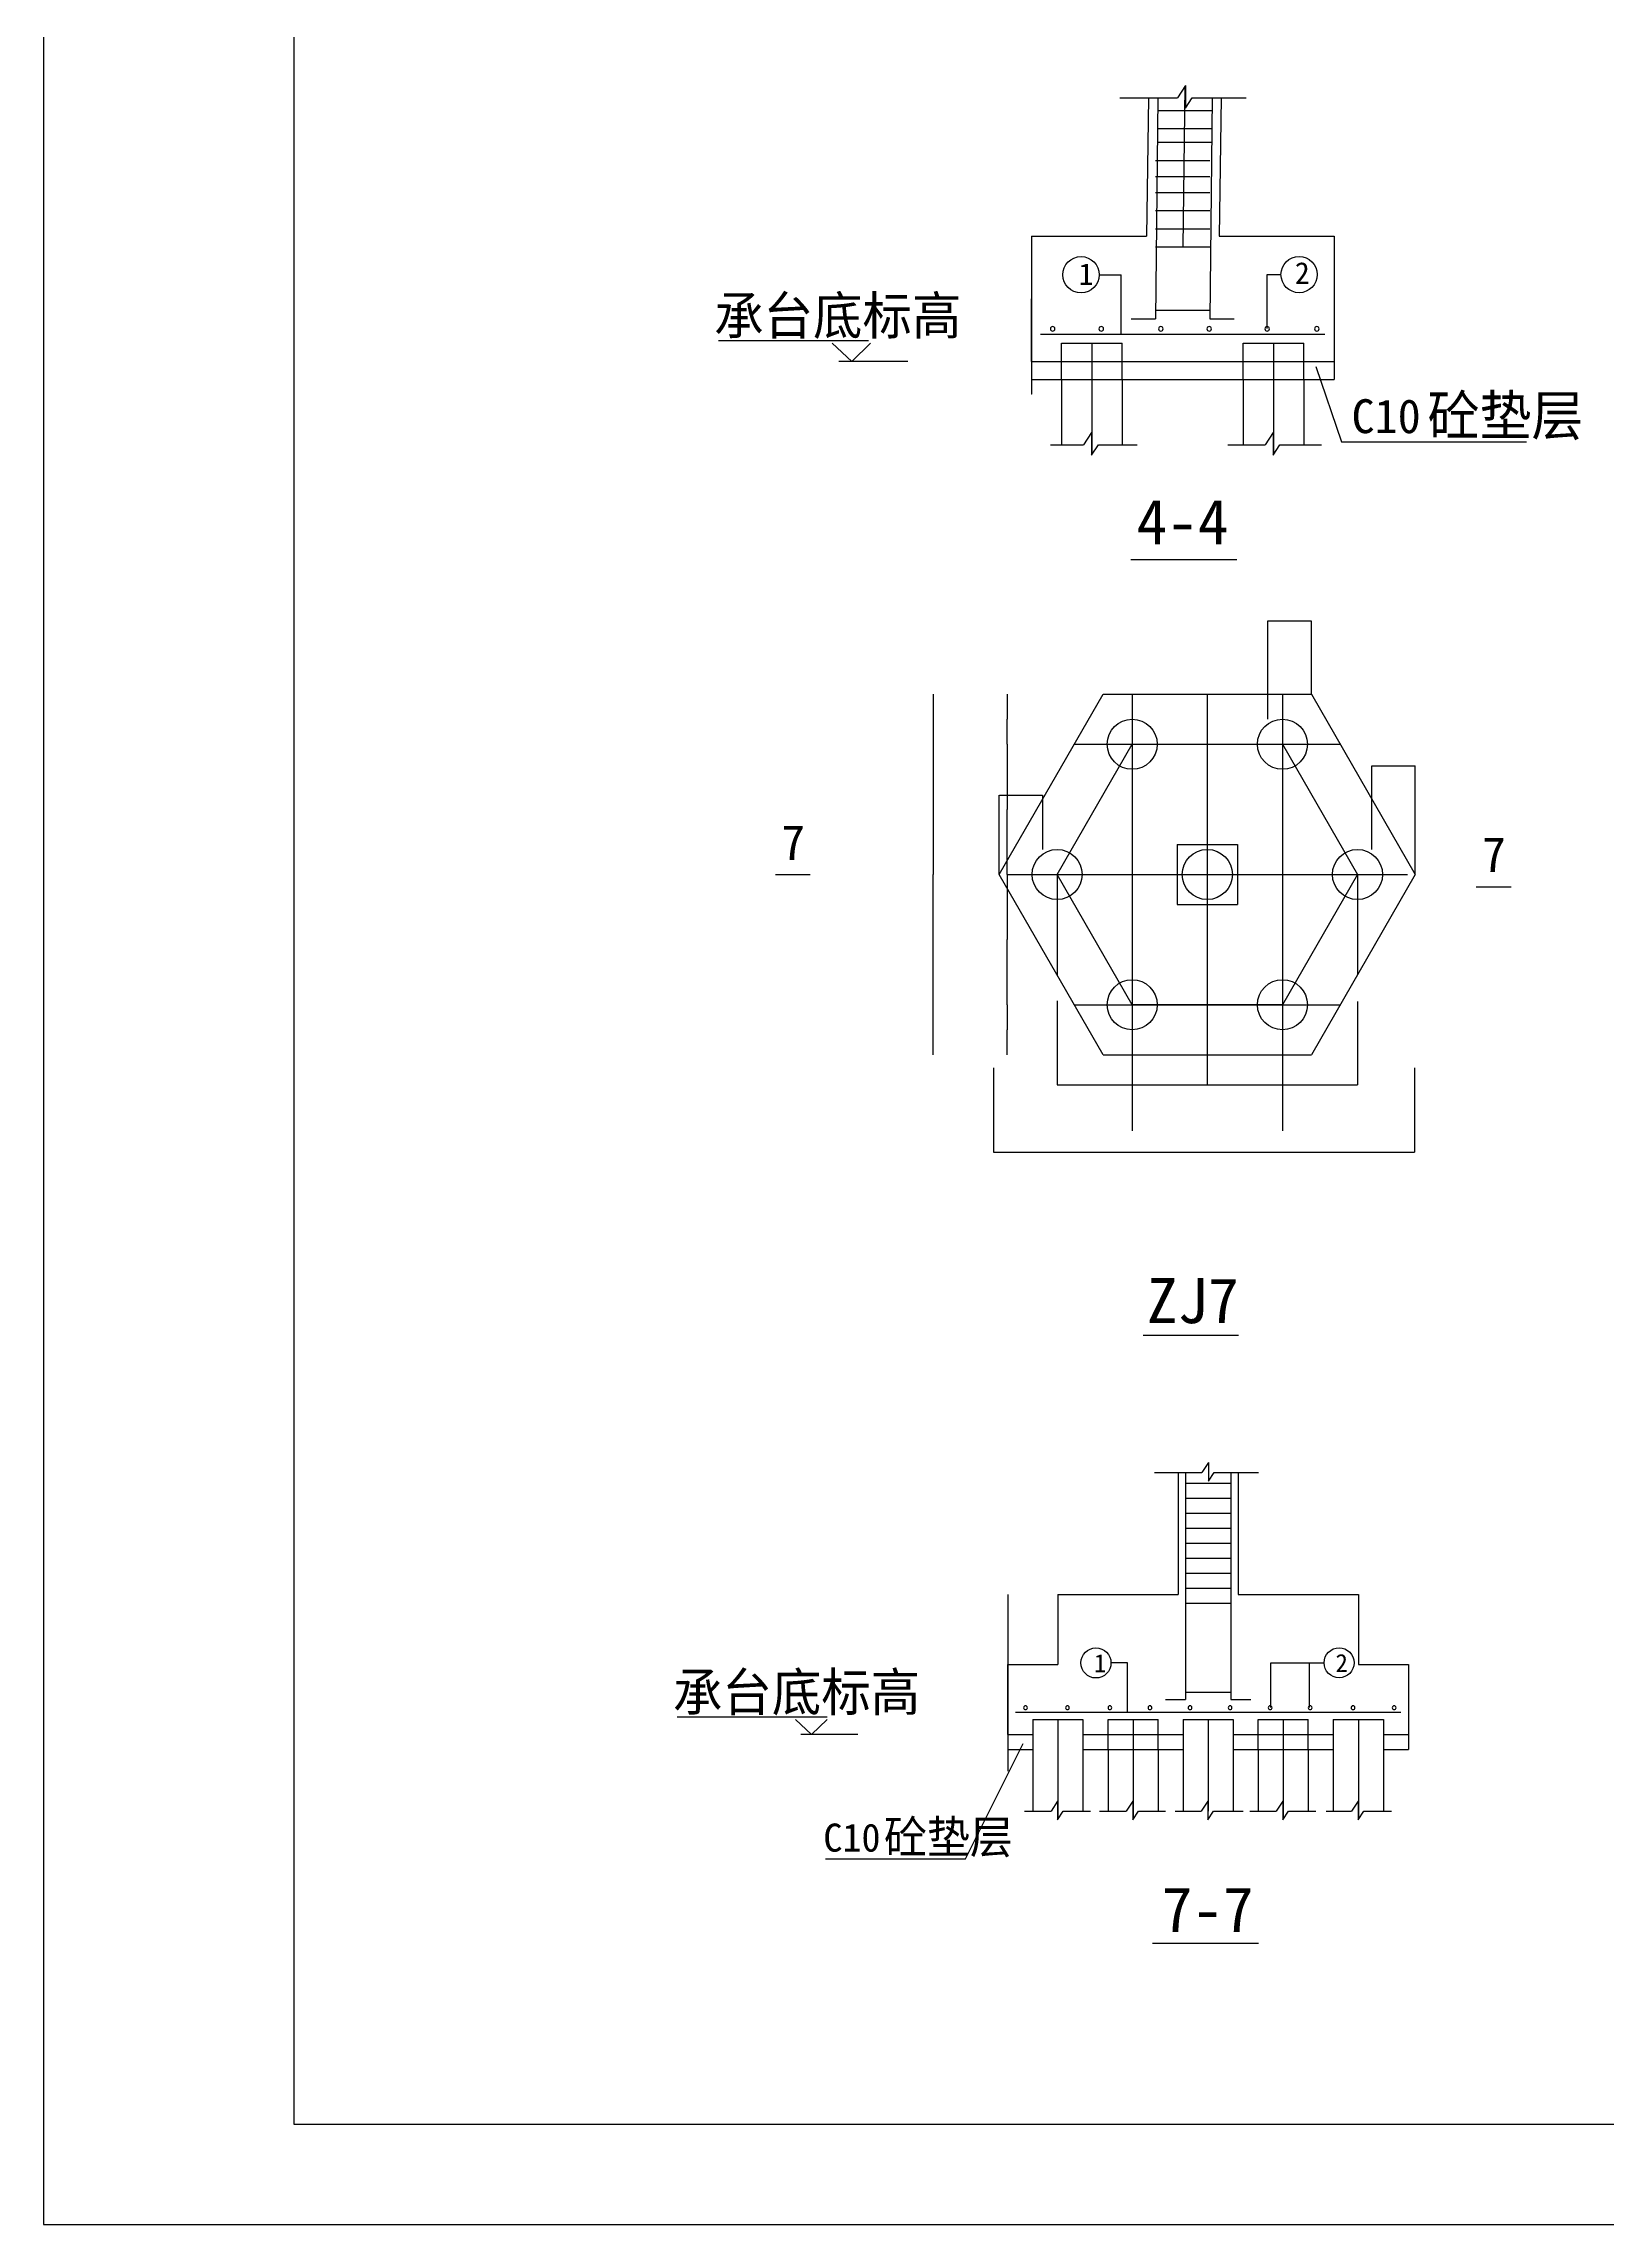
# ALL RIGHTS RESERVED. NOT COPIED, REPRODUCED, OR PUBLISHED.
# Model space of a CAD drawing. Header units: metres. Extents: x 5647 to 69730, y 8406 to 50306.
# Drawn here: x 5647 to 21273, y 8406 to 30188 of the extents above; entities that cross this region are included whole.
import ezdxf

# ---------------------------------------------------------------- set-up
doc = ezdxf.new("R2010")
doc.units = ezdxf.units.M
for name, color, linetype in [('AXIS', 7, 'Continuous'), ('CCX', 7, 'Continuous'), ('HZ', 2, 'Continuous'), ('LI', 7, 'Continuous'), ('LIS', 2, 'Continuous'), ('LT', 7, 'Continuous'), ('LTX', 7, 'Continuous'), ('STEEL', 4, 'Continuous'), ('TXT', 7, 'Continuous'), ('ZU', 2, 'Continuous')]:
    doc.layers.add(name, color=color, linetype=linetype)
doc.dimstyles.get("Standard").update_dxf_attribs({"dimtxt": 2.5, "dimasz": 2.5, "dimexe": 1.25, "dimexo": 0.625, "dimtad": 1, "dimcen": 2.5, "dimazin": 3, "dimtfac": 1, "dimtmove": 0, "dimatfit": 3})

# ---------------------------------------------------------------- blocks, each defined once
blk = doc.blocks.new('_CLOSEDFILLED')
at = {"color": 0, "linetype": 'BYBLOCK'}
blk.add_solid([(-1, 0), (0, 0), (-1, 0)], dxfattribs=at)
blk = doc.blocks.new('*D6')
for p, q in [((15282.23, 13998.27), (15282.23, 13648.09)), ((15281.98, 13648.09), (15281.73, 13648.09)), ((15282.23, 13297.91), (15282.23, 13648.09)), ((15282.23, 13648.09), (15282.23, 13648.09)), ((15282.48, 13648.09), (15282.73, 13648.09))]:
    blk.add_line(p, q)
at = {"layer": 'Defpoints'}
for p in [(15282.23, 13998.27), (15282.23, 13648.09), (15282.23, 13297.91)]:
    blk.add_point(p, dxfattribs=at)
at = {"layer": 'CCX', "xscale": 0.25, "yscale": 0.25}
blk.add_blockref('_CLOSEDFILLED', (15282.23, 13648.09), dxfattribs=at)
at = {"layer": 'CCX', "xscale": 0.25, "yscale": 0.25, "rotation": 180}
blk.add_blockref('_CLOSEDFILLED', (15282.23, 13648.09), dxfattribs=at)
at = {"layer": 'CCX', "insert": (15282.23, 13649.215), "char_height": 1, "attachment_point": 5}
blk.add_mtext('H1', dxfattribs=at)
blk = doc.blocks.new('*D7')
for p, q in [((15281.98, 13685.26), (15281.73, 13685.26)), ((15282.23, 13447.99), (15282.23, 13685.26)), ((15282.23, 13523.03), (15282.23, 13685.26)), ((15282.23, 13685.26), (15282.23, 13685.26)), ((15282.48, 13685.26), (15282.73, 13685.26))]:
    blk.add_line(p, q)
at = {"layer": 'Defpoints'}
for p in [(15282.23, 13685.26), (15282.23, 13523.03), (15282.23, 13447.99)]:
    blk.add_point(p, dxfattribs=at)
at = {"layer": 'CCX', "xscale": 0.25, "yscale": 0.25}
blk.add_blockref('_CLOSEDFILLED', (15282.23, 13685.26), dxfattribs=at)
at = {"layer": 'CCX', "xscale": 0.25, "yscale": 0.25, "rotation": 180}
blk.add_blockref('_CLOSEDFILLED', (15282.23, 13685.26), dxfattribs=at)
at = {"layer": 'CCX', "insert": (15282.23, 13686.385), "char_height": 1, "attachment_point": 5}
blk.add_mtext('35', dxfattribs=at)
blk = doc.blocks.new('*D8')
for p, q in [((15281.98, 13386.19), (15281.73, 13386.19)), ((15282.23, 13447.99), (15282.23, 13386.19)), ((15282.23, 13297.91), (15282.23, 13386.19)), ((15282.23, 13386.19), (15282.23, 13386.19)), ((15282.48, 13386.19), (15282.73, 13386.19))]:
    blk.add_line(p, q)
at = {"layer": 'Defpoints'}
for p in [(15282.23, 13447.99), (15282.23, 13386.19), (15282.23, 13297.91)]:
    blk.add_point(p, dxfattribs=at)
at = {"layer": 'CCX', "xscale": 0.25, "yscale": 0.25}
blk.add_blockref('_CLOSEDFILLED', (15282.23, 13386.19), dxfattribs=at)
at = {"layer": 'CCX', "xscale": 0.25, "yscale": 0.25, "rotation": 180}
blk.add_blockref('_CLOSEDFILLED', (15282.23, 13386.19), dxfattribs=at)
at = {"layer": 'CCX', "insert": (15282.23, 13387.315), "char_height": 1, "attachment_point": 5}
blk.add_mtext('100', dxfattribs=at)
blk = doc.blocks.new('*D9')
for p, q in [((15282.23, 13297.91), (15282.23, 12931.63)), ((15282.23, 13147.83), (15282.23, 12931.63)), ((15281.98, 12931.63), (15281.73, 12931.63)), ((15282.23, 12931.63), (15282.23, 12931.63)), ((15282.48, 12931.63), (15282.73, 12931.63))]:
    blk.add_line(p, q)
at = {"layer": 'Defpoints'}
for p in [(15282.23, 13297.91), (15282.23, 13147.83), (15282.23, 12931.63)]:
    blk.add_point(p, dxfattribs=at)
at = {"layer": 'CCX', "xscale": 0.25, "yscale": 0.25}
blk.add_blockref('_CLOSEDFILLED', (15282.23, 12931.63), dxfattribs=at)
at = {"layer": 'CCX', "xscale": 0.25, "yscale": 0.25, "rotation": 180}
blk.add_blockref('_CLOSEDFILLED', (15282.23, 12931.63), dxfattribs=at)
at = {"layer": 'CCX', "insert": (15282.23, 12932.755), "char_height": 1, "attachment_point": 5}
blk.add_mtext('80', dxfattribs=at)
blk = doc.blocks.new('*D10')
for p, q in [((15282.23, 14698.64), (15282.23, 13998.27)), ((15281.98, 13998.27), (15281.73, 13998.27)), ((15282.23, 13297.91), (15282.23, 13998.27)), ((15282.23, 13998.27), (15282.23, 13998.27)), ((15282.48, 13998.27), (15282.73, 13998.27))]:
    blk.add_line(p, q)
at = {"layer": 'Defpoints'}
for p in [(15282.23, 14698.64), (15282.23, 13998.27), (15282.23, 13297.91)]:
    blk.add_point(p, dxfattribs=at)
at = {"layer": 'CCX', "xscale": 0.25, "yscale": 0.25}
blk.add_blockref('_CLOSEDFILLED', (15282.23, 13998.27), dxfattribs=at)
at = {"layer": 'CCX', "xscale": 0.25, "yscale": 0.25, "rotation": 180}
blk.add_blockref('_CLOSEDFILLED', (15282.23, 13998.27), dxfattribs=at)
at = {"layer": 'CCX', "insert": (15282.23, 13999.395), "char_height": 1, "attachment_point": 5}
blk.add_mtext('H', dxfattribs=at)
blk = doc.blocks.new('*D41')
for p, q in [((18775.79, 20620.15), (18775.79, 19787.86)), ((18025.4, 20087.71), (18025.4, 19787.86)), ((18025.65, 19787.86), (18399.095, 19787.86)), ((18402.095, 19787.86), (18775.54, 19787.86))]:
    blk.add_line(p, q)
at = {"layer": 'Defpoints'}
for p in [(18775.79, 20620.15), (18025.4, 20087.71), (18025.4, 19787.86)]:
    blk.add_point(p, dxfattribs=at)
at = {"layer": 'CCX', "xscale": 0.25, "yscale": 0.25, "rotation": 180}
blk.add_blockref('_CLOSEDFILLED', (18025.4, 19787.86), dxfattribs=at)
at = {"layer": 'CCX', "xscale": 0.25, "yscale": 0.25}
blk.add_blockref('_CLOSEDFILLED', (18775.79, 19787.86), dxfattribs=at)
at = {"layer": 'CCX', "insert": (18400.595, 19787.86), "char_height": 1, "attachment_point": 5}
blk.add_mtext('600', dxfattribs=at)
blk = doc.blocks.new('*D42')
for p, q in [((15774.23, 20627.04), (15774.23, 19787.86)), ((16524.62, 20087.71), (16524.62, 19787.86)), ((15774.48, 19787.86), (16147.925, 19787.86)), ((16150.925, 19787.86), (16524.37, 19787.86))]:
    blk.add_line(p, q)
at = {"layer": 'Defpoints'}
for p in [(15774.23, 20627.04), (16524.62, 20087.71), (15774.23, 19787.86)]:
    blk.add_point(p, dxfattribs=at)
at = {"layer": 'CCX', "xscale": 0.25, "yscale": 0.25, "rotation": 180}
blk.add_blockref('_CLOSEDFILLED', (15774.23, 19787.86), dxfattribs=at)
at = {"layer": 'CCX', "xscale": 0.25, "yscale": 0.25}
blk.add_blockref('_CLOSEDFILLED', (16524.62, 19787.86), dxfattribs=at)
at = {"layer": 'CCX', "insert": (16149.425, 19787.86), "char_height": 1, "attachment_point": 5}
blk.add_mtext('600', dxfattribs=at)
blk = doc.blocks.new('*D43')
for p, q in [((15273.97, 20587.97), (15273.97, 20337.84)), ((15273.72, 20337.84), (15273.47, 20337.84)), ((15273.97, 20087.71), (15273.97, 20337.84)), ((15273.97, 20337.84), (15273.97, 20337.84)), ((15274.22, 20337.84), (15274.47, 20337.84))]:
    blk.add_line(p, q)
at = {"layer": 'Defpoints'}
for p in [(15273.97, 20587.97), (15273.97, 20337.84), (15273.97, 20087.71)]:
    blk.add_point(p, dxfattribs=at)
at = {"layer": 'CCX', "xscale": 0.25, "yscale": 0.25}
blk.add_blockref('_CLOSEDFILLED', (15273.97, 20337.84), dxfattribs=at)
at = {"layer": 'CCX', "xscale": 0.25, "yscale": 0.25, "rotation": 180}
blk.add_blockref('_CLOSEDFILLED', (15273.97, 20337.84), dxfattribs=at)
at = {"layer": 'CCX', "insert": (15273.97, 20338.965), "char_height": 1, "attachment_point": 5}
blk.add_mtext('350', dxfattribs=at)
blk = doc.blocks.new('*D44')
for p, q in [((15273.97, 21888.64), (15273.97, 21238.3)), ((15273.72, 21238.3), (15273.47, 21238.3)), ((15273.97, 20587.97), (15273.97, 21238.3)), ((15273.97, 21238.3), (15273.97, 21238.3)), ((15274.22, 21238.3), (15274.47, 21238.3))]:
    blk.add_line(p, q)
at = {"layer": 'Defpoints'}
for p in [(15273.97, 21888.64), (15273.97, 21238.3), (15273.97, 20587.97)]:
    blk.add_point(p, dxfattribs=at)
at = {"layer": 'CCX', "xscale": 0.25, "yscale": 0.25}
blk.add_blockref('_CLOSEDFILLED', (15273.97, 21238.3), dxfattribs=at)
at = {"layer": 'CCX', "xscale": 0.25, "yscale": 0.25, "rotation": 180}
blk.add_blockref('_CLOSEDFILLED', (15273.97, 21238.3), dxfattribs=at)
at = {"layer": 'CCX', "insert": (15273.97, 21239.425), "char_height": 1, "attachment_point": 5}
blk.add_mtext('1050', dxfattribs=at)
blk = doc.blocks.new('*D50')
for p, q in [((17275.01, 20087.71), (17275.01, 19787.86)), ((18025.4, 20087.71), (18025.4, 19787.86)), ((17275.26, 19787.86), (17648.705, 19787.86)), ((17651.705, 19787.86), (18025.15, 19787.86))]:
    blk.add_line(p, q)
at = {"layer": 'Defpoints'}
for p in [(17275.01, 20087.71), (18025.4, 20087.71), (17275.01, 19787.86)]:
    blk.add_point(p, dxfattribs=at)
at = {"layer": 'CCX', "xscale": 0.25, "yscale": 0.25, "rotation": 180}
blk.add_blockref('_CLOSEDFILLED', (17275.01, 19787.86), dxfattribs=at)
at = {"layer": 'CCX', "xscale": 0.25, "yscale": 0.25}
blk.add_blockref('_CLOSEDFILLED', (18025.4, 19787.86), dxfattribs=at)
at = {"layer": 'CCX', "insert": (17650.205, 19787.86), "char_height": 1, "attachment_point": 5}
blk.add_mtext('600', dxfattribs=at)
blk = doc.blocks.new('*D51')
for p, q in [((16524.62, 20087.71), (16524.62, 19787.86)), ((17275.01, 20087.71), (17275.01, 19787.86)), ((16524.87, 19787.86), (16898.315, 19787.86)), ((16901.315, 19787.86), (17274.76, 19787.86))]:
    blk.add_line(p, q)
at = {"layer": 'Defpoints'}
for p in [(16524.62, 20087.71), (17275.01, 20087.71), (16524.62, 19787.86)]:
    blk.add_point(p, dxfattribs=at)
at = {"layer": 'CCX', "xscale": 0.25, "yscale": 0.25, "rotation": 180}
blk.add_blockref('_CLOSEDFILLED', (16524.62, 19787.86), dxfattribs=at)
at = {"layer": 'CCX', "xscale": 0.25, "yscale": 0.25}
blk.add_blockref('_CLOSEDFILLED', (17275.01, 19787.86), dxfattribs=at)
at = {"layer": 'CCX', "insert": (16899.815, 19787.86), "char_height": 1, "attachment_point": 5}
blk.add_mtext('600', dxfattribs=at)
blk = doc.blocks.new('*D58')
for p, q in [((18920.02, 22138.63), (18920.02, 22975.02)), ((18920.27, 22975.02), (19135.175, 22975.02)), ((19138.175, 22975.02), (19353.08, 22975.02)), ((19353.33, 21888.64), (19353.33, 22975.02))]:
    blk.add_line(p, q)
at = {"layer": 'Defpoints'}
for p in [(18920.02, 22975.02), (18920.02, 22138.63), (19353.33, 21888.64)]:
    blk.add_point(p, dxfattribs=at)
at = {"layer": 'CCX', "xscale": 0.25, "yscale": 0.25, "rotation": 180}
blk.add_blockref('_CLOSEDFILLED', (18920.02, 22975.02), dxfattribs=at)
at = {"layer": 'CCX', "xscale": 0.25, "yscale": 0.25}
blk.add_blockref('_CLOSEDFILLED', (19353.33, 22975.02), dxfattribs=at)
at = {"layer": 'CCX', "insert": (19136.675, 22975.02), "char_height": 1, "attachment_point": 5}
blk.add_mtext('350', dxfattribs=at)
blk = doc.blocks.new('*D59')
for p, q in [((15273.97, 23189.31), (15273.97, 22538.98)), ((15273.72, 22538.98), (15273.47, 22538.98)), ((15273.97, 21888.64), (15273.97, 22538.98)), ((15273.97, 22538.98), (15273.97, 22538.98)), ((15274.22, 22538.98), (15274.47, 22538.98))]:
    blk.add_line(p, q)
at = {"layer": 'Defpoints'}
for p in [(15273.97, 23189.31), (15273.97, 22538.98), (15273.97, 21888.64)]:
    blk.add_point(p, dxfattribs=at)
at = {"layer": 'CCX', "xscale": 0.25, "yscale": 0.25}
blk.add_blockref('_CLOSEDFILLED', (15273.97, 22538.98), dxfattribs=at)
at = {"layer": 'CCX', "xscale": 0.25, "yscale": 0.25, "rotation": 180}
blk.add_blockref('_CLOSEDFILLED', (15273.97, 22538.98), dxfattribs=at)
at = {"layer": 'CCX', "insert": (15273.97, 22540.105), "char_height": 1, "attachment_point": 5}
blk.add_mtext('1050', dxfattribs=at)
blk = doc.blocks.new('*D60')
for p, q in [((15196.69, 21888.64), (15196.69, 22680.1)), ((15196.94, 22680.1), (15411.85, 22680.1)), ((15414.85, 22680.1), (15629.76, 22680.1)), ((15630.01, 22138.63), (15630.01, 22680.1))]:
    blk.add_line(p, q)
at = {"layer": 'Defpoints'}
for p in [(15196.69, 22680.1), (15630.01, 22138.63), (15196.69, 21888.64)]:
    blk.add_point(p, dxfattribs=at)
at = {"layer": 'CCX', "xscale": 0.25, "yscale": 0.25, "rotation": 180}
blk.add_blockref('_CLOSEDFILLED', (15196.69, 22680.1), dxfattribs=at)
at = {"layer": 'CCX', "xscale": 0.25, "yscale": 0.25}
blk.add_blockref('_CLOSEDFILLED', (15630.01, 22680.1), dxfattribs=at)
at = {"layer": 'CCX', "insert": (15413.35, 22680.1), "char_height": 1, "attachment_point": 5}
blk.add_mtext('350', dxfattribs=at)
blk = doc.blocks.new('*D61')
for p, q in [((17881.02, 23439.58), (17881.02, 24423.74)), ((17881.27, 24423.74), (18096.175, 24423.74)), ((18099.175, 24423.74), (18314.08, 24423.74)), ((18314.33, 23689.57), (18314.33, 24423.74))]:
    blk.add_line(p, q)
at = {"layer": 'Defpoints'}
for p in [(17881.02, 24423.74), (18314.33, 23689.57), (17881.02, 23439.58)]:
    blk.add_point(p, dxfattribs=at)
at = {"layer": 'CCX', "xscale": 0.25, "yscale": 0.25, "rotation": 180}
blk.add_blockref('_CLOSEDFILLED', (17881.02, 24423.74), dxfattribs=at)
at = {"layer": 'CCX', "xscale": 0.25, "yscale": 0.25}
blk.add_blockref('_CLOSEDFILLED', (18314.33, 24423.74), dxfattribs=at)
at = {"layer": 'CCX', "insert": (18097.675, 24423.74), "char_height": 1, "attachment_point": 5}
blk.add_mtext('350', dxfattribs=at)
blk = doc.blocks.new('*D62')
for p, q in [((15273.97, 23689.57), (15273.97, 23439.44)), ((15273.72, 23439.44), (15273.47, 23439.44)), ((15273.97, 23189.31), (15273.97, 23439.44)), ((15273.97, 23439.44), (15273.97, 23439.44)), ((15274.22, 23439.44), (15274.47, 23439.44))]:
    blk.add_line(p, q)
at = {"layer": 'Defpoints'}
for p in [(15273.97, 23689.57), (15273.97, 23439.44), (15273.97, 23189.31)]:
    blk.add_point(p, dxfattribs=at)
at = {"layer": 'CCX', "xscale": 0.25, "yscale": 0.25}
blk.add_blockref('_CLOSEDFILLED', (15273.97, 23439.44), dxfattribs=at)
at = {"layer": 'CCX', "xscale": 0.25, "yscale": 0.25, "rotation": 180}
blk.add_blockref('_CLOSEDFILLED', (15273.97, 23439.44), dxfattribs=at)
at = {"layer": 'CCX', "insert": (15273.97, 23440.565), "char_height": 1, "attachment_point": 5}
blk.add_mtext('350', dxfattribs=at)
blk = doc.blocks.new('*D71')
for p, q in [((15516.99, 28265.28), (15516.99, 27639.53)), ((15516.74, 27639.53), (15516.49, 27639.53)), ((15516.99, 27013.78), (15516.99, 27639.53)), ((15516.99, 27639.53), (15516.99, 27639.53)), ((15517.24, 27639.53), (15517.49, 27639.53))]:
    blk.add_line(p, q)
at = {"layer": 'Defpoints'}
for p in [(15516.99, 28265.28), (15516.99, 27639.53), (15516.99, 27013.78)]:
    blk.add_point(p, dxfattribs=at)
at = {"layer": 'CCX', "xscale": 0.25, "yscale": 0.25}
blk.add_blockref('_CLOSEDFILLED', (15516.99, 27639.53), dxfattribs=at)
at = {"layer": 'CCX', "xscale": 0.25, "yscale": 0.25, "rotation": 180}
blk.add_blockref('_CLOSEDFILLED', (15516.99, 27639.53), dxfattribs=at)
at = {"layer": 'CCX', "insert": (15516.99, 27640.655), "char_height": 1, "attachment_point": 5}
blk.add_mtext('H', dxfattribs=at)
blk = doc.blocks.new('*D78')
for p, q in [((15516.74, 27112.53), (15516.49, 27112.53)), ((15516.99, 27195.24), (15516.99, 27112.53)), ((15516.99, 27013.78), (15516.99, 27112.53)), ((15516.99, 27112.53), (15516.99, 27112.53)), ((15517.24, 27112.53), (15517.49, 27112.53))]:
    blk.add_line(p, q)
at = {"layer": 'Defpoints'}
for p in [(15516.99, 27195.24), (15516.99, 27112.53), (15516.99, 27013.78)]:
    blk.add_point(p, dxfattribs=at)
at = {"layer": 'CCX', "xscale": 0.25, "yscale": 0.25}
blk.add_blockref('_CLOSEDFILLED', (15516.99, 27112.53), dxfattribs=at)
at = {"layer": 'CCX', "xscale": 0.25, "yscale": 0.25, "rotation": 180}
blk.add_blockref('_CLOSEDFILLED', (15516.99, 27112.53), dxfattribs=at)
at = {"layer": 'CCX', "insert": (15516.99, 27113.655), "char_height": 1, "attachment_point": 5}
blk.add_mtext('100', dxfattribs=at)
blk = doc.blocks.new('*D79')
for p, q in [((15516.99, 27013.78), (15516.99, 26686.35)), ((15516.99, 26832.32), (15516.99, 26686.35)), ((15516.74, 26686.35), (15516.49, 26686.35)), ((15516.99, 26686.35), (15516.99, 26686.35)), ((15517.24, 26686.35), (15517.49, 26686.35))]:
    blk.add_line(p, q)
at = {"layer": 'Defpoints'}
for p in [(15516.99, 27013.78), (15516.99, 26832.32), (15516.99, 26686.35)]:
    blk.add_point(p, dxfattribs=at)
at = {"layer": 'CCX', "xscale": 0.25, "yscale": 0.25}
blk.add_blockref('_CLOSEDFILLED', (15516.99, 26686.35), dxfattribs=at)
at = {"layer": 'CCX', "xscale": 0.25, "yscale": 0.25, "rotation": 180}
blk.add_blockref('_CLOSEDFILLED', (15516.99, 26686.35), dxfattribs=at)
at = {"layer": 'CCX', "insert": (15516.99, 26687.475), "char_height": 1, "attachment_point": 5}
blk.add_mtext('80', dxfattribs=at)
blk = doc.blocks.new('*D80')
for p, q in [((15516.74, 27482.79), (15516.49, 27482.79)), ((15516.99, 27195.24), (15516.99, 27482.79)), ((15516.99, 27285.97), (15516.99, 27482.79)), ((15516.99, 27482.79), (15516.99, 27482.79)), ((15517.24, 27482.79), (15517.49, 27482.79))]:
    blk.add_line(p, q)
at = {"layer": 'Defpoints'}
for p in [(15516.99, 27482.79), (15516.99, 27285.97), (15516.99, 27195.24)]:
    blk.add_point(p, dxfattribs=at)
at = {"layer": 'CCX', "xscale": 0.25, "yscale": 0.25}
blk.add_blockref('_CLOSEDFILLED', (15516.99, 27482.79), dxfattribs=at)
at = {"layer": 'CCX', "xscale": 0.25, "yscale": 0.25, "rotation": 180}
blk.add_blockref('_CLOSEDFILLED', (15516.99, 27482.79), dxfattribs=at)
at = {"layer": 'CCX', "insert": (15516.99, 27483.915), "char_height": 1, "attachment_point": 5}
blk.add_mtext('35', dxfattribs=at)
blk = doc.blocks.new('*D126')
for p, q in [((15138.99, 19958.7), (15138.99, 19114.53)), ((19344.7, 19958.7), (19344.7, 19114.53)), ((15139.24, 19114.53), (17239.845, 19114.53)), ((17243.845, 19114.53), (19344.45, 19114.53))]:
    blk.add_line(p, q)
at = {"layer": 'Defpoints'}
for p in [(15138.99, 19958.7), (19344.7, 19958.7), (15138.99, 19114.53)]:
    blk.add_point(p, dxfattribs=at)
at = {"xscale": 0.25, "yscale": 0.25, "rotation": 180}
blk.add_blockref('_CLOSEDFILLED', (15138.99, 19114.53), dxfattribs=at)
at = {"xscale": 0.25, "yscale": 0.25}
blk.add_blockref('_CLOSEDFILLED', (19344.7, 19114.53), dxfattribs=at)
at = {"insert": (17241.845, 19114.53), "char_height": 1, "attachment_point": 5}
blk.add_mtext('3200', dxfattribs=at)
blk = doc.blocks.new('*D128')
for p, q in [((14535.67, 23689.57), (14535.67, 21888.64)), ((14535.42, 21888.64), (14535.17, 21888.64)), ((14535.67, 20087.71), (14535.67, 21888.64)), ((14535.67, 21888.64), (14535.67, 21888.64)), ((14535.92, 21888.64), (14536.17, 21888.64))]:
    blk.add_line(p, q)
at = {"layer": 'Defpoints'}
for p in [(14535.67, 23689.57), (14535.67, 21888.64), (14535.67, 20087.71)]:
    blk.add_point(p, dxfattribs=at)
at = {"xscale": 0.25, "yscale": 0.25}
blk.add_blockref('_CLOSEDFILLED', (14535.67, 21888.64), dxfattribs=at)
at = {"xscale": 0.25, "yscale": 0.25, "rotation": 180}
blk.add_blockref('_CLOSEDFILLED', (14535.67, 21888.64), dxfattribs=at)
at = {"insert": (14535.67, 21889.765), "char_height": 1, "attachment_point": 5}
blk.add_mtext('2800', dxfattribs=at)

msp = doc.modelspace()

# ---------------------------------------------------------------- linework, layer by layer
for p, q in [((5647.47, 50306.01), (5647.47, 8406.01)), ((5647.47, 8406.01), (65047.47, 8406.01))]:
    msp.add_line(p, q)
msp.add_lwpolyline([(8147.47, 9406.01), (64047.47, 9406.01), (64047.47, 49306.01), (8147.47, 49306.01)], close=True)
at = {"layer": 'AXIS'}
for p, q in [((17051.39, 29760.41), (17029.14, 28157.39)), ((16121.85, 27195.24), (16121.85, 26082.68)), ((17936.42, 27195.24), (17936.42, 26082.68)), ((16524.62, 23689.57), (16524.62, 19327.6)), ((17275.01, 23689.57), (17275.01, 20087.71)), ((18025.4, 23689.57), (18025.4, 19327.6)), ((15774.23, 21888.64), (16524.62, 23189.31)), ((15947.08, 23189.31), (18602.94, 23189.31)), ((18025.4, 23189.31), (18775.79, 21888.64)), ((15273.97, 21888.64), (19276.05, 21888.64)), ((16524.62, 20587.97), (15774.23, 21888.64)), ((15774.23, 21888.64), (15774.23, 20887.57)), ((18775.79, 21888.64), (18775.79, 20887.57)), ((15947.08, 20587.97), (18602.94, 20587.97)), ((15782.49, 13447.99), (15782.49, 12452.43)), ((16532.88, 13447.99), (16532.88, 12452.43)), ((17283.27, 13447.99), (17283.27, 12532.68)), ((18033.65, 13447.99), (18033.65, 12452.43)), ((18784.04, 13447.99), (18784.04, 12452.43))]:
    msp.add_line(p, q, dxfattribs=at)
at = {"layer": 'LI'}
for centre in [(16524.62, 23189.31), (18025.4, 23189.31), (15774.23, 21888.64), (17275.01, 21888.64), (18775.79, 21888.64), (16524.62, 20587.97), (18025.4, 20587.97)]:
    msp.add_circle(centre, 250.13, dxfattribs=at)
at = {"layer": 'LIS'}
for p, q in [((16688.47, 29646.09), (16666.22, 28265.28)), ((17414.3, 29646.09), (17392.05, 28265.28)), ((15516.99, 28265.28), (15516.99, 26832.32)), ((15516.99, 28265.28), (16666.22, 28265.28)), ((17392.05, 28265.28), (18541.28, 28265.28)), ((18541.28, 28265.28), (18541.28, 26832.32)), ((15516.99, 27013.78), (18541.28, 27013.78)), ((15516.99, 26832.32), (18541.28, 26832.32)), ((15196.69, 21888.64), (16235.69, 23689.57)), ((16235.69, 23689.57), (18314.33, 23689.57)), ((18314.33, 23689.57), (19353.33, 21888.64)), ((15774.23, 21888.64), (16524.62, 23189.31)), ((16524.62, 23189.31), (18025.4, 23189.31)), ((18025.4, 23189.31), (18775.79, 21888.64)), ((16235.69, 20087.71), (15196.69, 21888.64)), ((16524.62, 20587.97), (15774.23, 21888.64)), ((18775.79, 21888.64), (18025.4, 20587.97)), ((19353.33, 21888.64), (18314.33, 20087.71)), ((18025.4, 20587.97), (16524.62, 20587.97)), ((16235.69, 20087.71), (18314.33, 20087.71)), ((16983.11, 15914.24), (16983.11, 14698.64)), ((17583.42, 15914.24), (17583.42, 14698.64)), ((15782.49, 14698.64), (15782.49, 13998.27)), ((15782.49, 14698.64), (16983.11, 14698.64)), ((17583.42, 14698.64), (18784.04, 14698.64)), ((18784.04, 14698.64), (18784.04, 13998.27)), ((15282.23, 13998.27), (15282.23, 13147.83)), ((15282.23, 13998.27), (15782.49, 13998.27)), ((18784.04, 13998.27), (19284.3, 13998.27)), ((19284.3, 13998.27), (19284.3, 13147.83)), ((15282.23, 13297.91), (15532.36, 13297.91)), ((15532.36, 13447.99), (15532.36, 12532.68)), ((15532.36, 13447.99), (16032.62, 13447.99)), ((16032.62, 13447.99), (16032.62, 12532.68)), ((16032.62, 13297.91), (17033.14, 13297.91)), ((17033.14, 13447.99), (17033.14, 12532.68)), ((17033.14, 13447.99), (17533.4, 13447.99)), ((17533.4, 13447.99), (17533.4, 12532.68)), ((17533.4, 13297.91), (18533.91, 13297.91)), ((18533.91, 13447.99), (18533.91, 12532.68)), ((18533.91, 13447.99), (19034.17, 13447.99)), ((19034.17, 13447.99), (19034.17, 12532.68)), ((19034.17, 13297.91), (19284.3, 13297.91)), ((15282.23, 13147.83), (15532.36, 13147.83)), ((16032.62, 13147.83), (17033.14, 13147.83)), ((17533.4, 13147.83), (18533.91, 13147.83)), ((19034.17, 13147.83), (19284.3, 13147.83))]:
    msp.add_line(p, q, dxfattribs=at)
at = {"layer": 'LT'}
for p, q in [((16402.38, 29646.09), (16976.9, 29646.09)), ((17056.71, 29768.58), (16976.9, 29646.09)), ((17056.71, 29768.58), (17056.71, 29543.35)), ((17056.71, 29543.35), (17125.24, 29646.09)), ((17125.24, 29646.09), (17661.62, 29646.09)), ((17872.63, 27341.72), (17872.63, 27880.88)), ((17872.63, 27880.88), (18011.08, 27880.88)), ((16194.54, 27879.08), (16414.06, 27879.08)), ((16414.06, 27285.97), (16414.06, 27879.08)), ((13889.19, 27220.5), (12389.4, 27220.5)), ((13721.87, 27013.78), (13528.16, 27195.24)), ((14281.05, 27013.78), (13593.8, 27013.78)), ((13910, 27195.24), (13721.87, 27013.78)), ((15819.42, 26832.32), (15819.42, 26179.72)), ((16424.28, 26832.32), (16424.28, 26179.72)), ((17633.99, 26832.32), (17633.99, 26179.72)), ((18238.85, 26832.32), (18238.85, 26179.72)), ((18358.23, 26961.3), (18615.56, 26208.6)), ((15707.85, 26179.72), (16038.24, 26179.72)), ((16118.05, 26302.21), (16038.24, 26179.72)), ((16118.05, 26302.21), (16118.05, 26076.98)), ((16118.05, 26076.98), (16186.58, 26179.72)), ((16186.58, 26179.72), (16575.01, 26179.72)), ((17479.18, 26179.72), (17852.81, 26179.72)), ((17932.62, 26302.21), (17852.81, 26179.72)), ((17932.62, 26302.21), (17932.62, 26076.98)), ((17932.62, 26076.98), (18001.15, 26179.72)), ((18001.15, 26179.72), (18414.34, 26179.72)), ((18615.56, 26208.6), (20463.81, 26208.6)), ((16746.49, 15914.24), (17221.66, 15914.24)), ((17287.67, 16015.54), (17221.66, 15914.24)), ((17287.67, 16015.54), (17287.67, 15829.27)), ((17287.67, 15829.27), (17344.35, 15914.24)), ((17344.35, 15914.24), (17787.97, 15914.24)), ((16478.05, 14013.57), (16312.46, 14013.57)), ((16478.05, 13523.03), (16478.05, 14013.57)), ((17909.2, 13569.14), (17909.2, 14015.06)), ((17909.2, 14015.06), (18441.76, 14015.06)), ((18296.55, 13569.14), (18296.55, 14015.06)), ((13477.23, 13472.08), (11977.44, 13472.08)), ((13319.67, 13297.91), (13159.47, 13447.99)), ((13782.16, 13297.91), (13213.75, 13297.91)), ((13475.27, 13447.99), (13319.67, 13297.91)), ((14859.84, 12056.04), (15433.57, 13207.44)), ((16282.75, 13147.83), (16282.75, 12532.68)), ((16783.01, 13147.83), (16783.01, 12532.68)), ((17783.53, 13147.83), (17783.53, 12532.68)), ((18283.78, 13147.83), (18283.78, 12532.68)), ((15779.34, 12633.99), (15713.34, 12532.68)), ((15779.34, 12633.99), (15779.34, 12447.72)), ((16529.73, 12633.99), (16463.73, 12532.68)), ((16529.73, 12633.99), (16529.73, 12447.72)), ((17280.12, 12633.99), (17214.11, 12532.68)), ((17280.12, 12633.99), (17280.12, 12447.72)), ((18030.51, 12633.99), (17964.5, 12532.68)), ((18030.51, 12633.99), (18030.51, 12447.72)), ((18780.9, 12633.99), (18714.89, 12532.68)), ((18780.9, 12633.99), (18780.9, 12447.72)), ((15447.72, 12532.68), (15713.34, 12532.68)), ((15779.34, 12447.72), (15836.02, 12532.68)), ((15836.02, 12532.68), (16107.7, 12532.68)), ((16198.1, 12532.68), (16463.73, 12532.68)), ((16529.73, 12447.72), (16586.41, 12532.68)), ((16586.41, 12532.68), (16858.09, 12532.68)), ((16954.09, 12532.68), (17214.11, 12532.68)), ((17280.12, 12447.72), (17336.8, 12532.68)), ((17336.8, 12532.68), (17634.23, 12532.68)), ((17698.88, 12532.68), (17964.5, 12532.68)), ((18030.51, 12447.72), (18087.19, 12532.68)), ((18087.19, 12532.68), (18358.87, 12532.68)), ((18461.49, 12532.68), (18714.89, 12532.68)), ((18780.9, 12447.72), (18837.58, 12532.68)), ((18837.58, 12532.68), (19115.57, 12532.68)), ((13458.42, 12056.04), (14859.84, 12056.04))]:
    msp.add_line(p, q, dxfattribs=at)
for points in [[(15707.43, 27338.46, 1), (15752.8, 27338.46, 1)], [(16192.54, 27338.46, 1), (16237.9, 27338.46, 1)], [(16787.62, 27338.46, 1), (16832.98, 27338.46, 1)], [(17271.51, 27338.46, 1), (17316.87, 27338.46, 1)], [(17849.77, 27338.46, 1), (17895.14, 27338.46, 1)], [(18346.37, 27338.46, 1), (18391.73, 27338.46, 1)], [(15439.74, 13566.44, 1), (15477.26, 13566.44, 1)], [(15858.62, 13566.44, 1), (15896.14, 13566.44, 1)], [(16283.1, 13566.44, 1), (16320.62, 13566.44, 1)], [(16683.31, 13566.44, 1), (16720.83, 13566.44, 1)], [(17083.52, 13566.44, 1), (17121.04, 13566.44, 1)], [(17483.72, 13566.44, 1), (17521.24, 13566.44, 1)], [(17883.93, 13566.44, 1), (17921.45, 13566.44, 1)], [(18284.14, 13566.44, 1), (18321.66, 13566.44, 1)], [(18712.38, 13566.44, 1), (18749.9, 13566.44, 1)], [(19123.1, 13566.44, 1), (19160.62, 13566.44, 1)]]:
    msp.add_lwpolyline(points, format="xyb", close=True, dxfattribs=at)
for points in [[(16510.62, 25035.67), (17570.54, 25035.67)], [(12959.92, 21887.69), (13307.09, 21887.69)], [(19962.58, 21766.83), (20309.75, 21766.83)], [(16633.11, 17286.14), (17585.18, 17286.14)], [(16726.33, 11214.48), (17786.25, 11214.48)]]:
    msp.add_lwpolyline(points, dxfattribs=at)
for centre, radius in [((16013.09, 27879.08), 181.46), ((18192.54, 27880.88), 181.46), ((16162.39, 14013.57), 150.08), ((18591.84, 14015.06), 150.08)]:
    msp.add_circle(centre, radius, dxfattribs=at)
at = {"layer": 'LTX'}
for p, q in [((15819.42, 26832.32), (15819.42, 27195.24)), ((15819.42, 27195.24), (16424.28, 27195.24)), ((16424.28, 26832.32), (16424.28, 27195.24)), ((17633.99, 26832.32), (17633.99, 27195.24)), ((17633.99, 27195.24), (18238.85, 27195.24)), ((18238.85, 26832.32), (18238.85, 27195.24)), ((16282.75, 13147.83), (16282.75, 13447.99)), ((16282.75, 13447.99), (16783.01, 13447.99)), ((16783.01, 13147.83), (16783.01, 13447.99)), ((17783.53, 13147.83), (17783.53, 13447.99)), ((17783.53, 13447.99), (18283.78, 13447.99)), ((18283.78, 13147.83), (18283.78, 13447.99))]:
    msp.add_line(p, q, dxfattribs=at)
at = {"layer": 'STEEL'}
for p, q in [((16779.2, 29646.09), (16756.95, 27437.18)), ((17323.57, 29646.09), (17301.32, 27437.18)), ((16779.2, 29520.09), (17323.57, 29520.09)), ((16779.2, 29338.63), (17323.57, 29338.63)), ((16779.2, 29201.65), (17323.57, 29201.65)), ((16756.95, 29020.2), (17301.32, 29020.2)), ((16756.95, 28860.98), (17301.32, 28860.98)), ((16756.95, 28701.76), (17301.32, 28701.76)), ((16756.95, 28520.3), (17301.32, 28520.3)), ((16756.95, 28338.85), (17301.32, 28338.85)), ((16756.95, 28157.39), (17301.32, 28157.39)), ((16756.95, 27526.92), (17301.32, 27526.92)), ((15607.72, 27285.97), (18450.55, 27285.97)), ((16515.01, 27437.18), (16756.95, 27437.18)), ((17301.32, 27437.18), (17543.27, 27437.18)), ((17058.15, 15914.24), (17058.15, 13648.09)), ((17508.38, 15914.24), (17508.38, 13648.09)), ((17058.15, 15810.03), (17508.38, 15810.03)), ((17058.15, 15659.95), (17508.38, 15659.95)), ((17058.15, 15509.87), (17508.38, 15509.87)), ((17058.15, 15359.79), (17508.38, 15359.79)), ((17058.15, 15209.72), (17508.38, 15209.72)), ((17058.15, 15059.64), (17508.38, 15059.64)), ((17058.15, 14909.56), (17508.38, 14909.56)), ((17058.15, 14759.48), (17508.38, 14759.48)), ((17058.15, 14609.4), (17508.38, 14609.4)), ((15357.27, 13523.03), (19209.26, 13523.03)), ((16858.05, 13648.09), (17058.15, 13648.09)), ((17058.15, 13722.31), (17508.38, 13722.31)), ((17508.38, 13648.09), (17708.49, 13648.09))]:
    msp.add_line(p, q, dxfattribs=at)
at = {"layer": 'ZU'}
for p, q in [((16974.86, 22188.8), (16974.86, 21588.48)), ((16974.86, 22188.8), (17575.17, 22188.8)), ((17575.17, 22188.8), (17575.17, 21588.48)), ((16974.86, 21588.48), (17575.17, 21588.48))]:
    msp.add_line(p, q, dxfattribs=at)

# ---------------------------------------------------------------- texts
at = {"layer": 'HZ'}
for s, height, p in [('1', 217.75, (15989.09, 27776.49)), ('2', 217.75, (18149.71, 27787.18)), ('1', 180.09, (16142.54, 13921.48)), ('2', 180.09, (18556.42, 13922.96))]:
    msp.add_text(s, height=height, dxfattribs=at).set_placement(p)
at = {"layer": 'TXT'}
for s, height, p in [('承台底标高', 380.2, (12346.99, 27281.21)), ('C10', 338.72, (18716.31, 26296.95)), ('砼垫层', 399.21, (19475.49, 26274.49)), ('4-4', 450, (16568.61, 25186.26)), ('7', 350, (13017.96, 22034.22)), ('7', 350, (20020.62, 21913.36)), ('ZJ7', 450, (16670.71, 17407.48)), ('承台底标高', 380.2, (11935.03, 13532.79)), ('砼垫层', 330.17, (14044.41, 12110.54)), ('C10', 280.15, (13438.05, 12129.11)), ('7-7', 450, (16819.67, 11326.03))]:
    msp.add_text(s, height=height, dxfattribs=at).set_placement(p)

# ---------------------------------------------------------------- dimensions: what is measured, and where the dimension line sits
for base, p1, p2, text, picture, middle in [((14535.67, 21888.64), (14535.67, 20087.71), (14535.67, 23689.57), '2800', '*D128', (14535.67, 21889.765)), ((15138.99, 19114.53), (15138.99, 19958.7), (19344.7, 19958.7), '3200', '*D126', (17241.845, 19114.53))]:
    dim = msp.add_linear_dim(base=base, p1=p1, p2=p2, text=text, dimstyle='Standard')
    dim.commit()
    dim.dimension.update_dxf_attribs({"geometry": picture, "text_midpoint": middle})
at = {"layer": 'CCX'}
for base, p1, p2, text, picture, middle in [((15516.99, 27639.53), (15516.99, 27013.78), (15516.99, 28265.28), 'H', '*D71', (15516.99, 27640.655)), ((15516.99, 27482.79), (15516.99, 27195.24), (15516.99, 27285.97), '35', '*D80', (15516.99, 27483.915)), ((15516.99, 27112.53), (15516.99, 27013.78), (15516.99, 27195.24), '100', '*D78', (15516.99, 27113.655)), ((15516.99, 26686.35), (15516.99, 27013.78), (15516.99, 26832.32), '80', '*D79', (15516.99, 26687.475)), ((17881.02, 24423.74), (17881.02, 23439.58), (18314.33, 23689.57), '350', '*D61', (18097.675, 24423.74)), ((15273.97, 23439.44), (15273.97, 23189.31), (15273.97, 23689.57), '350', '*D62', (15273.97, 23440.565)), ((15273.97, 22538.98), (15273.97, 21888.64), (15273.97, 23189.31), '1050', '*D59', (15273.97, 22540.105)), ((18920.02, 22975.02), (18920.02, 22138.63), (19353.33, 21888.64), '350', '*D58', (19136.675, 22975.02)), ((15196.69, 22680.1), (15196.69, 21888.64), (15630.01, 22138.63), '350', '*D60', (15413.35, 22680.1)), ((15273.97, 21238.3), (15273.97, 20587.97), (15273.97, 21888.64), '1050', '*D44', (15273.97, 21239.425)), ((15273.97, 20337.84), (15273.97, 20087.71), (15273.97, 20587.97), '350', '*D43', (15273.97, 20338.965)), ((15774.23, 19787.86), (15774.23, 20627.04), (16524.62, 20087.71), '600', '*D42', (16149.425, 19787.86)), ((18025.4, 19787.86), (18025.4, 20087.71), (18775.79, 20620.15), '600', '*D41', (18400.595, 19787.86)), ((16524.62, 19787.86), (16524.62, 20087.71), (17275.01, 20087.71), '600', '*D51', (16899.815, 19787.86)), ((17275.01, 19787.86), (17275.01, 20087.71), (18025.4, 20087.71), '600', '*D50', (17650.205, 19787.86)), ((15282.23, 13998.27), (15282.23, 13297.91), (15282.23, 14698.64), 'H', '*D10', (15282.23, 13999.395)), ((15282.23, 13648.09), (15282.23, 13297.91), (15282.23, 13998.27), 'H1', '*D6', (15282.23, 13649.215)), ((15282.23, 13685.26), (15282.23, 13447.99), (15282.23, 13523.03), '35', '*D7', (15282.23, 13686.385)), ((15282.23, 13386.19), (15282.23, 13297.91), (15282.23, 13447.99), '100', '*D8', (15282.23, 13387.315)), ((15282.23, 12931.63), (15282.23, 13297.91), (15282.23, 13147.83), '80', '*D9', (15282.23, 12932.755))]:
    dim = msp.add_linear_dim(base=base, p1=p1, p2=p2, text=text, dimstyle='Standard', dxfattribs=at)
    dim.commit()
    dim.dimension.update_dxf_attribs({"geometry": picture, "text_midpoint": middle})

doc.saveas('drawing.dxf')
